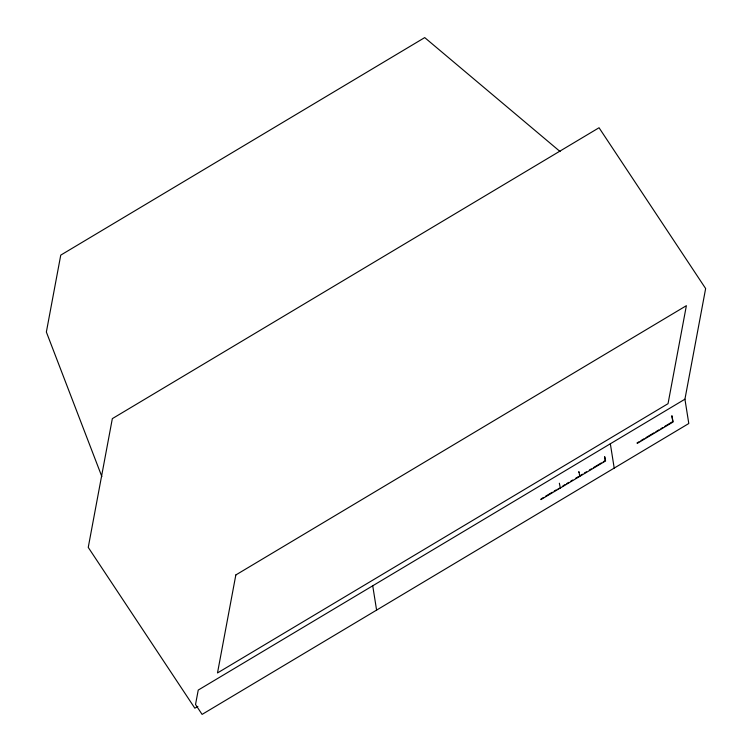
<?xml version="1.0" encoding="UTF-8"?>
<svg xmlns="http://www.w3.org/2000/svg" width="752" height="752" viewBox="0 0 752 752"><rect width="100%" height="100%" fill="white"/><g stroke="black" fill="none" stroke-linecap="round" stroke-linejoin="round"><path stroke-width="1.13" d="M684.931 399.199L198.237 690.073L195.529 704.502L202.091 714.4L688.794 423.517L684.931 399.199L705.639 288.552L599.043 127.746L112.339 418.629L88.247 547.4L194.843 708.205L197.861 706.401M541.609 498.623L543.546 497.457M545.491 496.301L552.288 492.24M554.224 491.084L556.16 489.919M558.106 488.762L560.343 487.992L559.347 483.207M562.957 485.858L564.902 484.702M566.839 483.536L568.775 482.38M570.721 481.224L572.657 480.058M575.571 478.319L578.485 476.58M582.433 474.221L579.454 475.997L579.745 476.392L579.134 472.5M584.417 473.036L586.41 471.842M589.389 470.066L591.373 468.881M593.356 467.688L601.309 462.941M603.292 461.756L605.275 460.562L604.664 456.671L605.576 460.957L540.932 499.591L540.641 499.196M638.993 441.781L637 442.975L637.292 443.37L673.096 421.975L671.874 415.724L672.796 421.581L664.843 426.337M640.977 440.597L643.966 438.811M645.949 437.626L653.911 432.87M655.894 431.686L658.874 429.9M660.867 428.715L662.86 427.521M560.08 151.537L424.72 37.6L60.752 255.125L46.361 332.027L101.858 476.599M579.049 472.002L578.758 471.607L578.833 472.106M610.342 443.774L614.205 468.101M372.729 585.78L376.592 610.107M235.837 574.951L217.497 672.946L668.039 403.674L686.379 305.679L235.837 574.951"/></g></svg>
